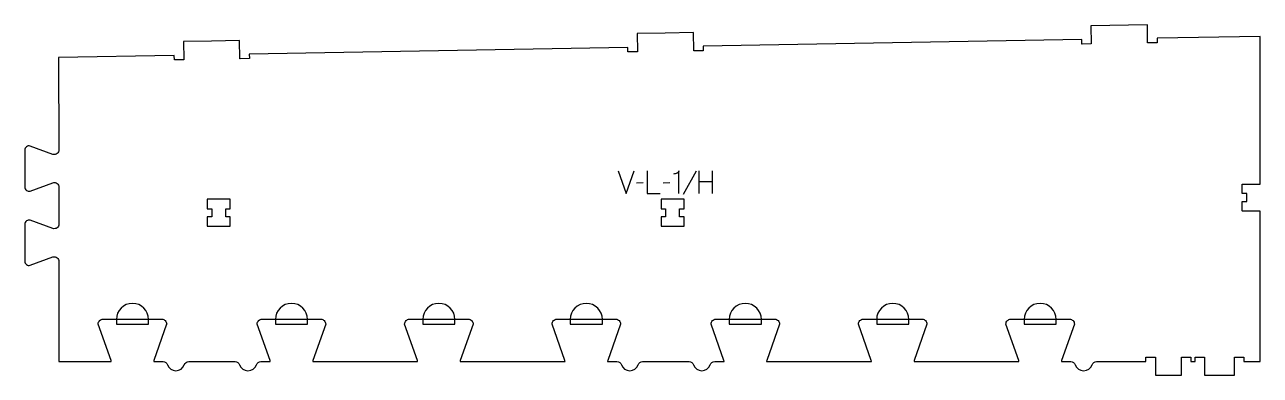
# Model space of a CAD drawing. Extents: x 0 to 1633, y 0 to 463.
import ezdxf

# ---------------------------------------------------------------- set-up
doc = ezdxf.new("R2010")
doc.units = 0
for name, color, linetype in [('1_ANYTOOL_1MMDEEP_LABELS_S', 2, 'CONTINUOUS'), ('3_ANYTOOL_CUTTHROUGH_INSID', 4, 'CONTINUOUS'), ('4_ANYTOOL_CUTTHROUGH_OUTSI', 5, 'CONTINUOUS'), ('5_ANYTOOL_HALF_MILL_9MM_IN', 3, 'CONTINUOUS')]:
    doc.layers.add(name, color=color, linetype=linetype)

msp = doc.modelspace()

# ---------------------------------------------------------------- linework, layer by layer
at = {"layer": '1_ANYTOOL_1MMDEEP_LABELS_S'}
for p, q in [((887.503152, 269.668825), (870.317437, 238.897396)), ((890.97458, 270.140253), (890.97458, 240.140253)), ((909.27458, 240.140253), (909.27458, 270.140253)), ((817.77458, 254.025968), (808.988866, 253.940253)), ((852.660295, 254.025968), (843.87458, 253.940253)), ((909.27458, 255.440253), (890.97458, 255.440253))]:
    msp.add_line(p, q, dxfattribs=at)
for points in [[(784.646009, 270.140253), (795.017437, 240.140253), (805.560295, 270.140253)], [(822.917437, 270.140253), (822.917437, 240.140253), (840.017437, 240.140253)]]:
    msp.add_lwpolyline(points, dxfattribs=at)
msp.add_lwpolyline([(864.788866, 240.140253), (864.788866, 270.183111, -0.057478), (864.524843, 269.090143, -0.075801), (863.985295, 268.109896, -0.075474), (863.169842, 267.326022, -0.055107), (862.17458, 266.775968, -0.039607), (860.03234, 266.076456, -0.05918), (857.803152, 265.811682)], format="xyb", dxfattribs=at)
at = {"layer": '3_ANYTOOL_CUTTHROUGH_INSID'}
for points in [[(265.773797, 209.456456), (265.773797, 219.956456), (271.773797, 219.956456), (271.773797, 232.456456), (241.273797, 232.456456), (241.273797, 219.956456), (247.273797, 219.956456), (247.273797, 209.456456), (241.273797, 209.456456), (241.273797, 196.956456), (271.773797, 196.956456), (271.773797, 209.456456)], [(865.773797, 209.456456), (865.773797, 219.956456), (871.773797, 219.956456), (871.773797, 232.456456), (841.273797, 232.456456), (841.273797, 219.956456), (847.273797, 219.956456), (847.273797, 209.456456), (841.273797, 209.456456), (841.273797, 196.956456), (871.773797, 196.956456), (871.773797, 209.456456)]]:
    msp.add_lwpolyline(points, close=True, dxfattribs=at)
at = {"layer": '4_ANYTOOL_CUTTHROUGH_OUTSI'}
msp.add_lwpolyline([(1496.904884, 445.211094), (1497.005221, 439.461864, -0.414214), (1496.759621, 439.207539), (1484.761448, 438.998145, -0.414214), (1484.507124, 439.243745), (1484.092698, 462.990093), (1409.604045, 461.689889), (1410.018473, 437.943418, -0.414214), (1409.772873, 437.689094), (1397.7747, 437.479699, -0.414214), (1397.520376, 437.725299), (1397.420041, 443.474422), (896.904884, 434.736479), (897.005221, 428.987249, -0.414214), (896.759621, 428.732925), (884.761448, 428.523531, -0.414214), (884.507124, 428.76913), (884.092698, 452.515479), (846.534202, 451.859906), (809.604045, 451.215275), (810.018473, 427.468804, -0.414214), (809.772873, 427.214479), (797.7747, 427.005085, -0.414214), (797.520376, 427.250685), (797.420041, 432.999808), (296.904884, 424.261865), (297.005221, 418.512635, -0.414214), (296.759621, 418.258311), (284.761448, 418.048917, -0.414214), (284.507124, 418.294516), (284.092698, 442.040865), (246.848372, 441.390776), (209.918215, 440.746145), (210.332643, 416.999673, -0.414214), (210.087044, 416.745349), (198.088871, 416.535955, -0.414214), (197.834546, 416.781554), (197.734212, 422.530677), (44.574342, 419.856828), (45.224086, 297.789883, -0.23708), (42.704903, 292.774887, -0.237079), (37.178163, 291.802804, -0.015608), (37.163364, 291.807752), (7.38769, 302.807735, 0.236335), (2.318105, 301.908713, 0.237079), (0.000456, 297.295528), (0, 248.789443, 0.237079), (2.317649, 244.17626, 0.237104), (7.402166, 243.282171), (37.163368, 254.27677, -0.015604), (37.178163, 254.281717, -0.502397), (45.224087, 248.295303), (45.224087, 199.789303, -0.502397), (37.178163, 193.802888, -0.015608), (37.163364, 193.807837), (7.38769, 204.807819, 0.236335), (2.318105, 203.908798, 0.237079), (0.000456, 199.295612), (0, 150.789528, 0.237079), (2.317649, 146.176344, 0.237104), (7.402166, 145.282256), (37.163368, 156.276855, -0.015604), (37.178163, 156.281801, -0.502397), (45.224087, 150.295387), (45.224087, 18), (114.318276, 18, 0.06141), (114.083366, 19.39487), (97.187833, 67.667412, -0.084368), (97.173797, 67.75, -0.414214), (103.423797, 74), (181.423797, 74, -0.414214), (187.673797, 67.75, -0.084368), (187.659762, 67.667412), (170.760649, 19.383805, 0.0608), (170.529318, 18), (182.92863, 18, -0.317837), (188.821186, 13.833333, 0.707107), (210.977199, 13.833333, -0.317837), (216.869755, 18), (229.523995, 18), (247.523797, 18), (265.524193, 18), (278.179025, 18, -0.317837), (284.071582, 13.833333, 0.707107), (306.227594, 13.833333, -0.317837), (312.120151, 18), (324.518384, 18, 0.061373), (324.283366, 19.39487), (307.387833, 67.667412, -0.084368), (307.373797, 67.75, -0.414214), (313.623797, 74), (391.623797, 74, -0.414214), (397.873797, 67.75, -0.084368), (397.859762, 67.667412), (380.960649, 19.383805, 0.0608), (380.729318, 18), (519.418276, 18, 0.06141), (519.183366, 19.39487), (502.287833, 67.667412, -0.084368), (502.273797, 67.75, -0.414214), (508.523797, 74), (586.523797, 74, -0.414214), (592.773797, 67.75, -0.084368), (592.759762, 67.667412), (575.860649, 19.383805, 0.0608), (575.629318, 18), (714.318276, 18, 0.06141), (714.083366, 19.39487), (697.187833, 67.667412, -0.084368), (697.173797, 67.75, -0.414214), (703.423797, 74), (781.423797, 74, -0.414214), (787.673797, 67.75, -0.084368), (787.659762, 67.667412), (770.760649, 19.383805, 0.06085), (770.529461, 18), (782.929025, 18, -0.317837), (788.821582, 13.833333, 0.707107), (810.977594, 13.833333, -0.317837), (816.870151, 18), (829.523797, 18), (847.523798, 18), (865.524193, 18), (878.179025, 18, -0.317837), (884.071582, 13.833333, 0.707107), (906.227594, 13.833333, -0.317837), (912.120151, 18), (924.518384, 18, 0.061373), (924.283366, 19.39487), (907.387833, 67.667412, -0.084368), (907.373798, 67.75, -0.414214), (913.623798, 74), (991.623798, 74, -0.414214), (997.873798, 67.75, -0.084368), (997.859762, 67.667412), (980.960649, 19.383805, 0.0608), (980.729319, 18), (1119.418277, 18, 0.06141), (1119.183366, 19.39487), (1102.287833, 67.667412, -0.084368), (1102.273798, 67.75, -0.414214), (1108.523798, 74), (1186.523798, 74, -0.414214), (1192.773798, 67.75, -0.084368), (1192.759762, 67.667412), (1175.860649, 19.383805, 0.060891), (1175.629595, 18.000084), (1314.318288, 18.045485, 0.061472), (1314.083539, 19.44044), (1297.188006, 67.712982, -0.084368), (1297.173971, 67.795569, -0.414214), (1303.423971, 74.045569), (1381.423971, 74.045569, -0.414214), (1387.673971, 67.795569, -0.084368), (1387.659935, 67.712982), (1370.760822, 19.429375, 0.0608), (1370.529492, 18.045569), (1382.928804, 18.045569, -0.317837), (1388.82136, 13.878903, 0.707107), (1410.977373, 13.878903, -0.317837), (1416.869929, 18.045569), (1482.274366, 18.045569), (1482.274366, 23.795569, -0.414214), (1482.524366, 24.045569), (1494.524366, 24.045569, -0.414227), (1494.774366, 23.795557), (1494.774076, 17.794191), (1494.773792, 17.764841), (1494.773797, 0), (1529.273797, 0), (1529.273797, 23.766052, -0.414214), (1529.523797, 24.016052), (1541.523797, 24.016052, -0.414259), (1541.773797, 23.766013), (1541.77291, 18.01418), (1547.274685, 18.013756), (1547.273797, 23.766013, -0.414259), (1547.523797, 24.016052), (1559.523797, 24.016052, -0.414214), (1559.773797, 23.766052), (1559.773797, 0), (1599.273797, 0), (1599.273797, 23.766052, -0.414214), (1599.523797, 24.016052), (1611.523797, 24.016052, -0.414257), (1611.773797, 23.766015), (1611.772945, 18.003357), (1633.273912, 18.000039), (1633.365171, 216.956456), (1609.680883, 216.956456, -0.414214), (1609.430883, 217.206456), (1609.430883, 229.206456, -0.414214), (1609.680883, 229.456456), (1615.430883, 229.456456), (1615.430883, 239.956456), (1609.680883, 239.956456, -0.414214), (1609.430883, 240.206456), (1609.430883, 252.206456, -0.414214), (1609.680883, 252.456456), (1633.403958, 252.456456), (1633.235523, 447.591196)], format="xyb", close=True, dxfattribs=at)
at = {"layer": '5_ANYTOOL_HALF_MILL_9MM_IN'}
for points in [[(163.673797, 73.75, 1), (121.173797, 73.75), (121.173797, 67.5), (163.673797, 67.5)], [(373.873797, 73.75, 1), (331.373797, 73.75), (331.373797, 67.5), (373.873797, 67.5)], [(568.773797, 73.75, 1), (526.273797, 73.75), (526.273797, 67.5), (568.773797, 67.5)], [(763.673797, 73.75, 1), (721.173797, 73.75), (721.173797, 67.5), (763.673797, 67.5)], [(973.873798, 73.75, 1), (931.373798, 73.75), (931.373798, 67.5), (973.873798, 67.5)], [(1168.773798, 73.75, 1), (1126.273798, 73.75), (1126.273798, 67.5), (1168.773798, 67.5)], [(1363.67402, 73.545569, 0.000271), (1363.673951, 73.670841, 0.000271), (1363.673747, 73.796112, 0.997832), (1321.173848, 73.796112, 0.000271), (1321.173644, 73.670841, 0.000271), (1321.173575, 73.54557), (1321.173847, 67.545569), (1363.673748, 67.545569)]]:
    msp.add_lwpolyline(points, format="xyb", close=True, dxfattribs=at)

doc.saveas('drawing.dxf')
